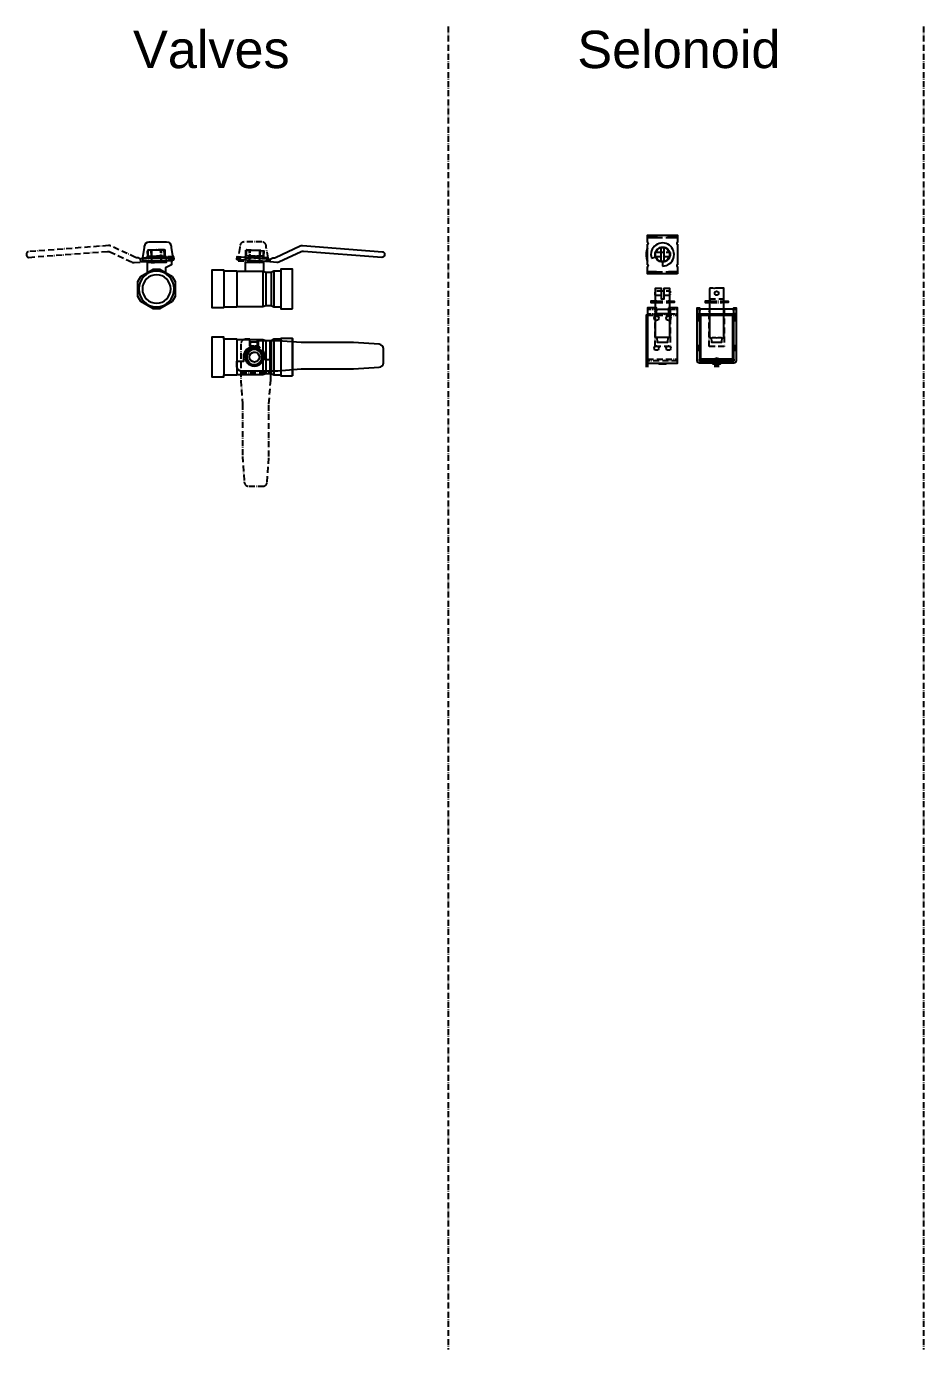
# Model space of a CAD drawing. Header units: millimetres. Extents: x -1110 to 1117, y -1011 to -125.
# Drawn here: x 517 to 1117, y -1011 to -125 of the extents above; entities that cross this region are included whole.
import ezdxf

# ---------------------------------------------------------------- set-up
doc = ezdxf.new("R2010")
doc.units = ezdxf.units.MM
doc.header["$MEASUREMENT"] = 0
doc.linetypes.add('Center', pattern=[4, 2.5, -0.5, 0.5, -0.5])
doc.linetypes.add('DashDot', pattern=[6, 4, -1, 0, -1])
for name, color, linetype, true_color in [('Default', 7, 'Continuous', 0xffffff), ('Selonoid$Selonoid-01', 18, 'Continuous', 0x000000), ('Valve$Valve-90Deg', 18, 'Continuous', 0x000000)]:
    doc.layers.add(name, color=color, linetype=linetype, true_color=true_color)
doc.styles.add('ArialMT', font='')
doc.styles.get('ArialMT').set_extended_font_data('Arial')

msp = doc.modelspace()

# ---------------------------------------------------------------- linework, layer by layer
at = {"layer": 'Default', "linetype": 'DashDot'}
for points in [[(798.86, -125.4), (798.86, -1010.77)], [(1117.03, -125.4), (1117.03, -1010.77)]]:
    msp.add_lwpolyline(points, dxfattribs=at)
at = {"layer": 'Selonoid$Selonoid-01'}
for points in [[(938.32, -266.52), (932.32, -266.52), (932.32, -265.02), (938.32, -265.02)], [(952.32, -266.52), (946.32, -266.52), (946.32, -265.02), (952.32, -265.02)], [(938.32, -291.02), (932.32, -291.02), (932.32, -289.52), (938.32, -289.52)], [(952.32, -291.02), (946.32, -291.02), (946.32, -289.52), (952.32, -289.52)], [(947.07, -310.12), (947.07, -333.62), (937.57, -333.62), (937.57, -310.12), (938.57, -310.12), (938.57, -309.12), (937.57, -309.12), (937.57, -300.62), (941.32, -300.62), (941.32, -307.62), (943.32, -307.62), (943.32, -300.62), (947.07, -300.62), (947.07, -309.12), (946.07, -309.12), (946.07, -310.12)], [(946.32, -313.62), (946.32, -317.62), (938.32, -317.62), (938.32, -313.62), (932.32, -313.62), (932.32, -350.62), (952.32, -350.62), (952.32, -313.62)], [(967.05, -318.62), (967.05, -317.62), (990.05, -317.62), (990.05, -318.62)], [(989.05, -348.12), (968.05, -348.12), (968.05, -318.62), (989.05, -318.62)], [(965.55, -322.12), (967.05, -322.12), (967.05, -319.12), (965.55, -319.12)], [(990.05, -322.12), (991.55, -322.12), (991.55, -319.12), (990.05, -319.12)], [(965.55, -342.12), (967.05, -342.12), (967.05, -339.12), (965.55, -339.12)], [(990.05, -342.12), (991.55, -342.12), (991.55, -339.12), (990.05, -339.12)], [(967.05, -349.12), (967.05, -348.12), (990.05, -348.12), (990.05, -349.12)]]:
    msp.add_lwpolyline(points, close=True, dxfattribs=at)
for points in [[(932.32, -270.02), (932.32, -266.52), (938.32, -266.52), (938.32, -265.02), (946.32, -265.02), (946.32, -266.52), (952.32, -266.52), (952.32, -270.02)], [(932.32, -285.02), (932.32, -271.02)], [(941.32, -282.66), (941.32, -273.38)], [(943.32, -282.66), (943.32, -273.38)], [(952.32, -271.02), (952.32, -285.02)], [(932.32, -277.02), (931.82, -277.02)], [(931.82, -278.02), (932.32, -278.02)], [(932.32, -278.02), (931.82, -278.02)], [(931.82, -279.02), (932.32, -279.02)], [(934.92, -280.35), (937.78, -279.45)], [(942.32, -282.77), (942.32, -285.77)], [(952.32, -286.02), (952.32, -289.52), (946.32, -289.52), (946.32, -291.02), (938.32, -291.02), (938.32, -289.52), (932.32, -289.52), (932.32, -286.02)], [(937.57, -309.12), (934.57, -309.12), (934.57, -310.12), (937.57, -310.12)], [(947.07, -309.12), (950.07, -309.12), (950.07, -310.12), (947.07, -310.12)], [(973.8, -309.12), (970.8, -309.12), (970.8, -310.12), (973.8, -310.12)], [(983.3, -309.12), (986.3, -309.12), (986.3, -310.12), (983.3, -310.12)], [(932.32, -318.62), (931.32, -318.62), (931.32, -348.12), (932.32, -348.12)], [(946.32, -315.62), (946.32, -317.62), (938.32, -317.62), (938.32, -315.62)], [(939.32, -314.62), (945.32, -314.62)], [(965.55, -349.12), (965.55, -313.62), (967.05, -313.62), (967.05, -349.12), (990.05, -349.12), (990.05, -313.62), (991.55, -313.62), (991.55, -349.12)], [(967.05, -315.62), (967.05, -317.62), (990.05, -317.62), (990.05, -315.62)], [(989.05, -314.62), (968.05, -314.62)], [(938.57, -333.62), (938.82, -336.62), (945.82, -336.62), (946.07, -333.62)], [(974.8, -333.62), (975.05, -336.62), (982.05, -336.62), (982.3, -333.62)], [(931.32, -348.12), (931.32, -353.46)], [(932.22, -348.12), (932.22, -353.46)], [(939.82, -350.62), (939.82, -351.12), (944.82, -351.12), (944.82, -350.62)], [(990.05, -350.62), (967.05, -350.62)], [(976.05, -350.62), (976.05, -351.12), (981.05, -351.12), (981.05, -350.62)], [(977.55, -353.46), (977.55, -347.62)], [(978.55, -353.46), (978.55, -347.62)], [(978.55, -347.62), (978.55, -353.46)], [(979.55, -347.62), (979.55, -353.46)]]:
    msp.add_lwpolyline(points, dxfattribs=at)
at = {"layer": 'Selonoid$Selonoid-01', "linetype": 'DashDot'}
for points in [[(938.32, -266.52), (946.32, -266.52)], [(938.32, -289.52), (946.32, -289.52)], [(938.57, -309.12), (946.07, -309.12)], [(973.8, -307.62), (983.3, -307.62)], [(974.8, -309.12), (982.3, -309.12)], [(932.32, -318.62), (952.32, -318.62)], [(947.32, -314.62), (947.32, -339.62), (937.32, -339.62), (937.32, -314.62)], [(938.57, -310.12), (946.07, -310.12)], [(968.05, -314.62), (965.55, -314.62), (965.55, -317.62), (967.05, -317.62)], [(983.55, -314.62), (983.55, -339.62), (973.55, -339.62), (973.55, -314.62)], [(974.8, -310.12), (982.3, -310.12)], [(989.05, -314.62), (991.55, -314.62), (991.55, -317.62), (990.05, -317.62)], [(932.32, -348.12), (952.32, -348.12)], [(952.32, -349.12), (932.32, -349.12)]]:
    msp.add_lwpolyline(points, dxfattribs=at)
at = {"layer": 'Selonoid$Selonoid-01', "linetype": 'Center'}
for points in [[(932.32, -314.62), (952.32, -314.62)], [(932.32, -317.62), (952.32, -317.62)]]:
    msp.add_lwpolyline(points, dxfattribs=at)
at = {"layer": 'Selonoid$Selonoid-01'}
for centre, radius in [((942.32, -278.02), 5), ((942.32, -278.02), 4.75), ((978.55, -303.92), 1.3), ((938.32, -320.62), 1.5), ((946.32, -320.62), 1.5), ((938.32, -340.62), 1.5), ((946.32, -340.62), 1.5)]:
    msp.add_circle(centre, radius, dxfattribs=at)
for centre, radius, start, end in [((942.32, -278.02), 11, 155.38002, 204.61998), ((932.32, -270.52), 0.5, 270, 90), ((942.32, -278.02), 7.75, 270, 197.45724), ((952.32, -270.52), 0.5, 90, 270), ((932.32, -285.52), 0.5, 270, 90), ((952.32, -285.52), 0.5, 90, 270), ((968.05, -315.62), 1, 90, 180), ((989.05, -315.62), 1, 0, 90), ((932.32, -348.12), 1, 90, 180), ((932.32, -348.12), 0.1, 90, 180)]:
    msp.add_arc(centre, radius, start, end, dxfattribs=at)
at = {"layer": 'Selonoid$Selonoid-01', "extrusion": (0, 0, -1)}
for centre, radius, start, end in [((-939.32, -315.62), 1, 0, 90), ((-945.32, -315.62), 1, 90, 180), ((-967.05, -349.12), 1.5, 270, 0), ((-978.05, -347.62), 0.5, 0, 90), ((-978.05, -347.62), 0.5, 90, 180), ((-979.05, -347.62), 0.5, 0, 90), ((-979.05, -347.62), 0.5, 90, 180), ((-990.05, -349.12), 1.5, 180, 270)]:
    msp.add_arc(centre, radius, start, end, dxfattribs=at)
at = {"layer": 'Selonoid$Selonoid-01'}
for points, weights in [([(931.82, -277.02), (931.32, -277.02), (931.32, -277.52), (931.32, -278.02), (931.82, -278.02)], [1, 0.707106781187, 1, 0.707106781185, 1]), ([(931.82, -278.02), (931.32, -278.02), (931.32, -278.52), (931.32, -279.02), (931.82, -279.02)], [1, 0.707106781185, 1, 0.707106781187, 1])]:
    msp.add_rational_spline(points, weights, degree=2, knots=[0, 0, 0, 0.0785398, 0.0785398, 0.1570796, 0.1570796, 0.1570796], dxfattribs=at)
at = {"layer": 'Selonoid$Selonoid-01', "linetype": 'DashDot'}
for points in [[(937.07, -279.32), (937.07, -278.02), (937.07, -276.72), (942.32, -276.72), (947.57, -276.72), (947.57, -278.02), (947.57, -279.32), (942.32, -279.32), (937.07, -279.32)], [(937.07, -305.22), (937.07, -303.92), (937.07, -302.62), (942.32, -302.62), (947.57, -302.62), (947.57, -303.92), (947.57, -305.22), (942.32, -305.22), (937.07, -305.22)]]:
    msp.add_open_spline(points, degree=2, knots=[0, 0, 0, 1, 1, 2, 2, 3, 3, 4, 4, 4], dxfattribs=at)
at = {"layer": 'Selonoid$Selonoid-01'}
msp.add_open_spline([(983.3, -310.12), (983.3, -321.87), (983.3, -333.62), (978.55, -333.62), (973.8, -333.62), (973.8, -321.87), (973.8, -310.12), (974.3, -310.12), (974.8, -310.12), (974.8, -309.62), (974.8, -309.12), (974.3, -309.12), (973.8, -309.12), (973.8, -304.87), (973.8, -300.62), (978.55, -300.62), (983.3, -300.62), (983.3, -304.87), (983.3, -309.12), (982.8, -309.12), (982.3, -309.12), (982.3, -309.62), (982.3, -310.12), (982.8, -310.12), (983.3, -310.12)], degree=2, knots=[0, 0, 0, 1, 1, 2, 2, 3, 3, 4, 4, 5, 5, 6, 6, 7, 7, 8, 8, 9, 9, 10, 10, 11, 11, 12, 12, 12], dxfattribs=at)
at = {"layer": 'Valve$Valve-90Deg', "linetype": 'DashDot'}
for points in [[(571.49, -272.02), (517.93, -276.11)], [(589.55, -279.99), (572.98, -272.29)], [(659.39, -272.61), (659.39, -273.41), (658.24, -280.21)], [(674.09, -269.61), (662.39, -269.61)], [(678.24, -280.21), (677.09, -273.41), (677.09, -272.61)], [(516.55, -277.72), (516.61, -278.52)], [(518.22, -279.9), (570.79, -275.89)], [(572.28, -276.16), (587.18, -283.08)], [(588.67, -283.35), (593.13, -283.01), (592.97, -281.01), (591.25, -280.24), (591.04, -280.26)], [(593.13, -283.01), (615.41, -281.31), (615.26, -279.31), (592.97, -281.01)], [(669.29, -339.26), (666.14, -339.26), (666.14, -334.76), (663.04, -334.76)], [(660.04, -337.76), (660.04, -362.34), (661.19, -377.85), (661.19, -413.06), (662.35, -430.26)], [(677.72, -430.26), (678.89, -413.06), (678.89, -377.85), (680.04, -362.34), (680.04, -348.51), (675.89, -348.51), (675.89, -345.86)], [(660.04, -357.11), (680.04, -357.11)], [(665.34, -433.06), (674.73, -433.06)]]:
    msp.add_lwpolyline(points, dxfattribs=at)
at = {"layer": 'Valve$Valve-90Deg'}
for points in [[(594.52, -280.21), (595.67, -273.41), (595.67, -272.61)], [(598.67, -269.61), (610.37, -269.61)], [(613.37, -272.61), (613.37, -273.41), (614.52, -280.21)], [(683.21, -279.99), (699.78, -272.29)], [(701.27, -272.02), (754.82, -276.11)], [(597.62, -290.78), (597.62, -283.21), (610.37, -283.21), (610.37, -279.71), (613.62, -279.71), (613.62, -284.91), (609.62, -286.91), (609.62, -290.78)], [(679.63, -283.01), (657.35, -281.31), (657.5, -279.31), (679.79, -281.01)], [(663.14, -289.41), (663.14, -283.21), (675.14, -283.21), (675.14, -289.54)], [(684.09, -283.35), (679.63, -283.01), (679.79, -281.01), (681.5, -280.24), (681.72, -280.26)], [(700.48, -276.16), (685.58, -283.08)], [(754.54, -279.9), (701.97, -275.89)], [(756.21, -277.72), (756.15, -278.52)], [(648.74, -289.16), (648.74, -312.96)], [(657.34, -289.41), (657.34, -312.7)], [(674.74, -289.41), (674.74, -312.7)], [(676.74, -290.06), (676.74, -312.06)], [(680.34, -290.06), (680.34, -312.06)], [(682.04, -289.16), (682.04, -312.96)], [(686.74, -289.16), (686.74, -312.96)], [(640.74, -333.36), (640.74, -359.96)], [(648.74, -334.76), (648.74, -358.56)], [(657.34, -335.01), (657.34, -358.31)], [(752.74, -338.07), (735.54, -336.91), (700.33, -336.91), (684.82, -335.76), (670.99, -335.76), (670.99, -339.91), (668.34, -339.91)], [(674.74, -335.01), (674.74, -344.51)], [(676.74, -335.66), (676.74, -357.66)], [(679.59, -355.76), (679.59, -335.76)], [(680.34, -335.66), (680.34, -357.66)], [(682.04, -334.76), (682.04, -358.56)], [(686.74, -334.76), (686.74, -358.56)], [(694.74, -334.16), (694.74, -359.16)], [(671.89, -341.33), (671.89, -336.66), (666.39, -336.66), (666.39, -341.33)], [(755.54, -350.46), (755.54, -341.06)], [(661.74, -346.51), (661.74, -349.66), (657.24, -349.66), (657.24, -352.76)], [(660.24, -355.76), (684.82, -355.76), (700.33, -354.61), (735.54, -354.61), (752.74, -353.45)], [(674.74, -348.81), (674.74, -358.31)]]:
    msp.add_lwpolyline(points, dxfattribs=at)
for points in [[(614.52, -282.21), (594.52, -282.21), (594.52, -280.21), (614.52, -280.21)], [(597.52, -280.21), (597.52, -279.01), (609.72, -279.01), (609.72, -280.21)], [(597.85, -279.01), (609.4, -279.01), (609.4, -275.01), (597.85, -275.01)], [(675.45, -280.68), (675.54, -279.49), (663.37, -278.56), (663.28, -279.75)], [(675.21, -279.46), (663.7, -278.58), (664, -274.59), (675.52, -275.47)], [(591.12, -296.11), (593.09, -292.71), (601.66, -287.76), (605.59, -287.76), (614.16, -292.71), (616.12, -296.11), (616.12, -306.01), (614.16, -309.41), (605.59, -314.36), (601.66, -314.36), (593.09, -309.41), (591.12, -306.01)], [(694.74, -314.36), (694.74, -287.76), (686.74, -287.76), (686.74, -289.16), (682.04, -289.16), (680.34, -290.06), (676.74, -290.06), (674.74, -289.41), (657.34, -289.41), (657.34, -289.16), (648.74, -289.16), (648.74, -288.56), (640.74, -288.56), (640.74, -313.56), (648.74, -313.56), (648.74, -312.96), (657.34, -312.96), (657.34, -312.7), (674.74, -312.7), (676.74, -312.06), (680.34, -312.06), (682.04, -312.96), (686.74, -312.96), (686.74, -314.36)], [(694.74, -359.16), (694.74, -334.16), (686.74, -334.16), (686.74, -334.76), (682.04, -334.76), (680.34, -335.66), (676.74, -335.66), (674.74, -335.01), (657.34, -335.01), (657.34, -334.76), (648.74, -334.76), (648.74, -333.36), (640.74, -333.36), (640.74, -359.96), (648.74, -359.96), (648.74, -358.56), (657.34, -358.56), (657.34, -358.31), (674.74, -358.31), (676.74, -357.66), (680.34, -357.66), (682.04, -358.56), (686.74, -358.56), (686.74, -359.16)], [(674.91, -346.66), (672.02, -341.66), (666.25, -341.66), (663.36, -346.66), (666.25, -351.66), (672.02, -351.66)]]:
    msp.add_lwpolyline(points, close=True, dxfattribs=at)
at = {"layer": 'Valve$Valve-90Deg', "linetype": 'DashDot'}
for points in [[(597.31, -280.68), (597.22, -279.49), (609.39, -278.56), (609.48, -279.75)], [(597.55, -279.46), (609.06, -278.58), (608.76, -274.59), (597.24, -275.47)], [(599.71, -275.28), (600.33, -283.46), (606.91, -282.96), (606.29, -274.78)], [(600.32, -275.01), (600.32, -283.21), (606.92, -283.21), (606.92, -275.01)], [(658.24, -282.21), (678.24, -282.21), (678.24, -280.21), (658.24, -280.21)], [(675.24, -280.21), (675.24, -279.01), (663.04, -279.01), (663.04, -280.21)], [(674.91, -279.01), (663.36, -279.01), (663.36, -275.01), (674.91, -275.01)], [(672.44, -275.01), (672.44, -283.21), (665.84, -283.21), (665.84, -275.01)], [(673.05, -275.28), (672.43, -283.46), (665.85, -282.96), (666.47, -274.78)], [(669.14, -352.43), (674.14, -349.55), (674.14, -343.77), (669.14, -340.89), (664.14, -343.77), (664.14, -349.55)]]:
    msp.add_lwpolyline(points, close=True, dxfattribs=at)
at = {"layer": 'Valve$Valve-90Deg', "extrusion": (0, 0, -1)}
for radius in [11.9, 9.5]:
    msp.add_circle((-603.62, -301.06), radius, dxfattribs=at)
at = {"layer": 'Valve$Valve-90Deg'}
for radius in [6.1, 3.3]:
    msp.add_circle((669.14, -346.66), radius, dxfattribs=at)
at = {"layer": 'Valve$Valve-90Deg', "linetype": 'DashDot'}
for radius in [6.1, 3.3]:
    msp.add_circle((669.14, -346.66), radius, dxfattribs=at)
for centre, radius, start, end in [((571.72, -275.02), 3, 65.0878, 94.36687), ((662.39, -272.61), 3, 90, 180), ((674.09, -272.61), 3, 0, 90), ((518.05, -277.61), 1.5, 94.36687, 184.36687), ((518.11, -278.41), 1.5, 184.36687, 274.36687), ((588.44, -280.36), 3, 245.0878, 274.36687), ((663.04, -337.76), 3, 90, 180), ((669.29, -345.86), 6.6, 0, 90), ((665.34, -430.06), 3, 183.86161, 270), ((674.73, -430.06), 3, 270, 356.13839)]:
    msp.add_arc(centre, radius, start, end, dxfattribs=at)
at = {"layer": 'Valve$Valve-90Deg', "extrusion": (0, 0, -1)}
for centre, radius, start, end in [((-598.67, -272.61), 3, 0, 90), ((-610.37, -272.61), 3, 90, 180), ((-701.04, -275.02), 3, 65.0878, 94.36687), ((-684.32, -280.36), 3, 245.0878, 274.36687), ((-754.65, -278.41), 1.5, 184.36687, 274.36687), ((-754.71, -277.61), 1.5, 94.36687, 184.36687)]:
    msp.add_arc(centre, radius, start, end, dxfattribs=at)
at = {"layer": 'Valve$Valve-90Deg', "linetype": 'DashDot', "extrusion": (0, 0, -1)}
for centre, start, end in [((-571.02, -278.88), 85.63313, 114.9122), ((-590.81, -277.27), 265.63313, 294.9122)]:
    msp.add_arc(centre, 3, start, end, dxfattribs=at)
at = {"layer": 'Valve$Valve-90Deg'}
for centre, radius, start, end in [((681.95, -277.27), 3, 265.63313, 294.9122), ((701.74, -278.88), 3, 85.63313, 114.9122), ((668.34, -346.51), 6.6, 90, 180), ((669.14, -346.66), 6, 117.27961, 62.72039), ((752.54, -341.06), 3, 0, 86.13839), ((660.24, -352.76), 3, 180, 270), ((752.54, -350.46), 3, 273.86161, 0)]:
    msp.add_arc(centre, radius, start, end, dxfattribs=at)

# ---------------------------------------------------------------- texts
at = {"layer": 'Default', "char_height": 25, "attachment_point": 7, "style": 'ArialMT'}
for s, insert, width in [('Valves', (587.89, -153.62), 256.25), ('Selonoid', (885.3, -153.62), 315.4891)]:
    msp.add_mtext(s, dxfattribs=dict(at, insert=insert, width=width))

doc.saveas('drawing.dxf')
